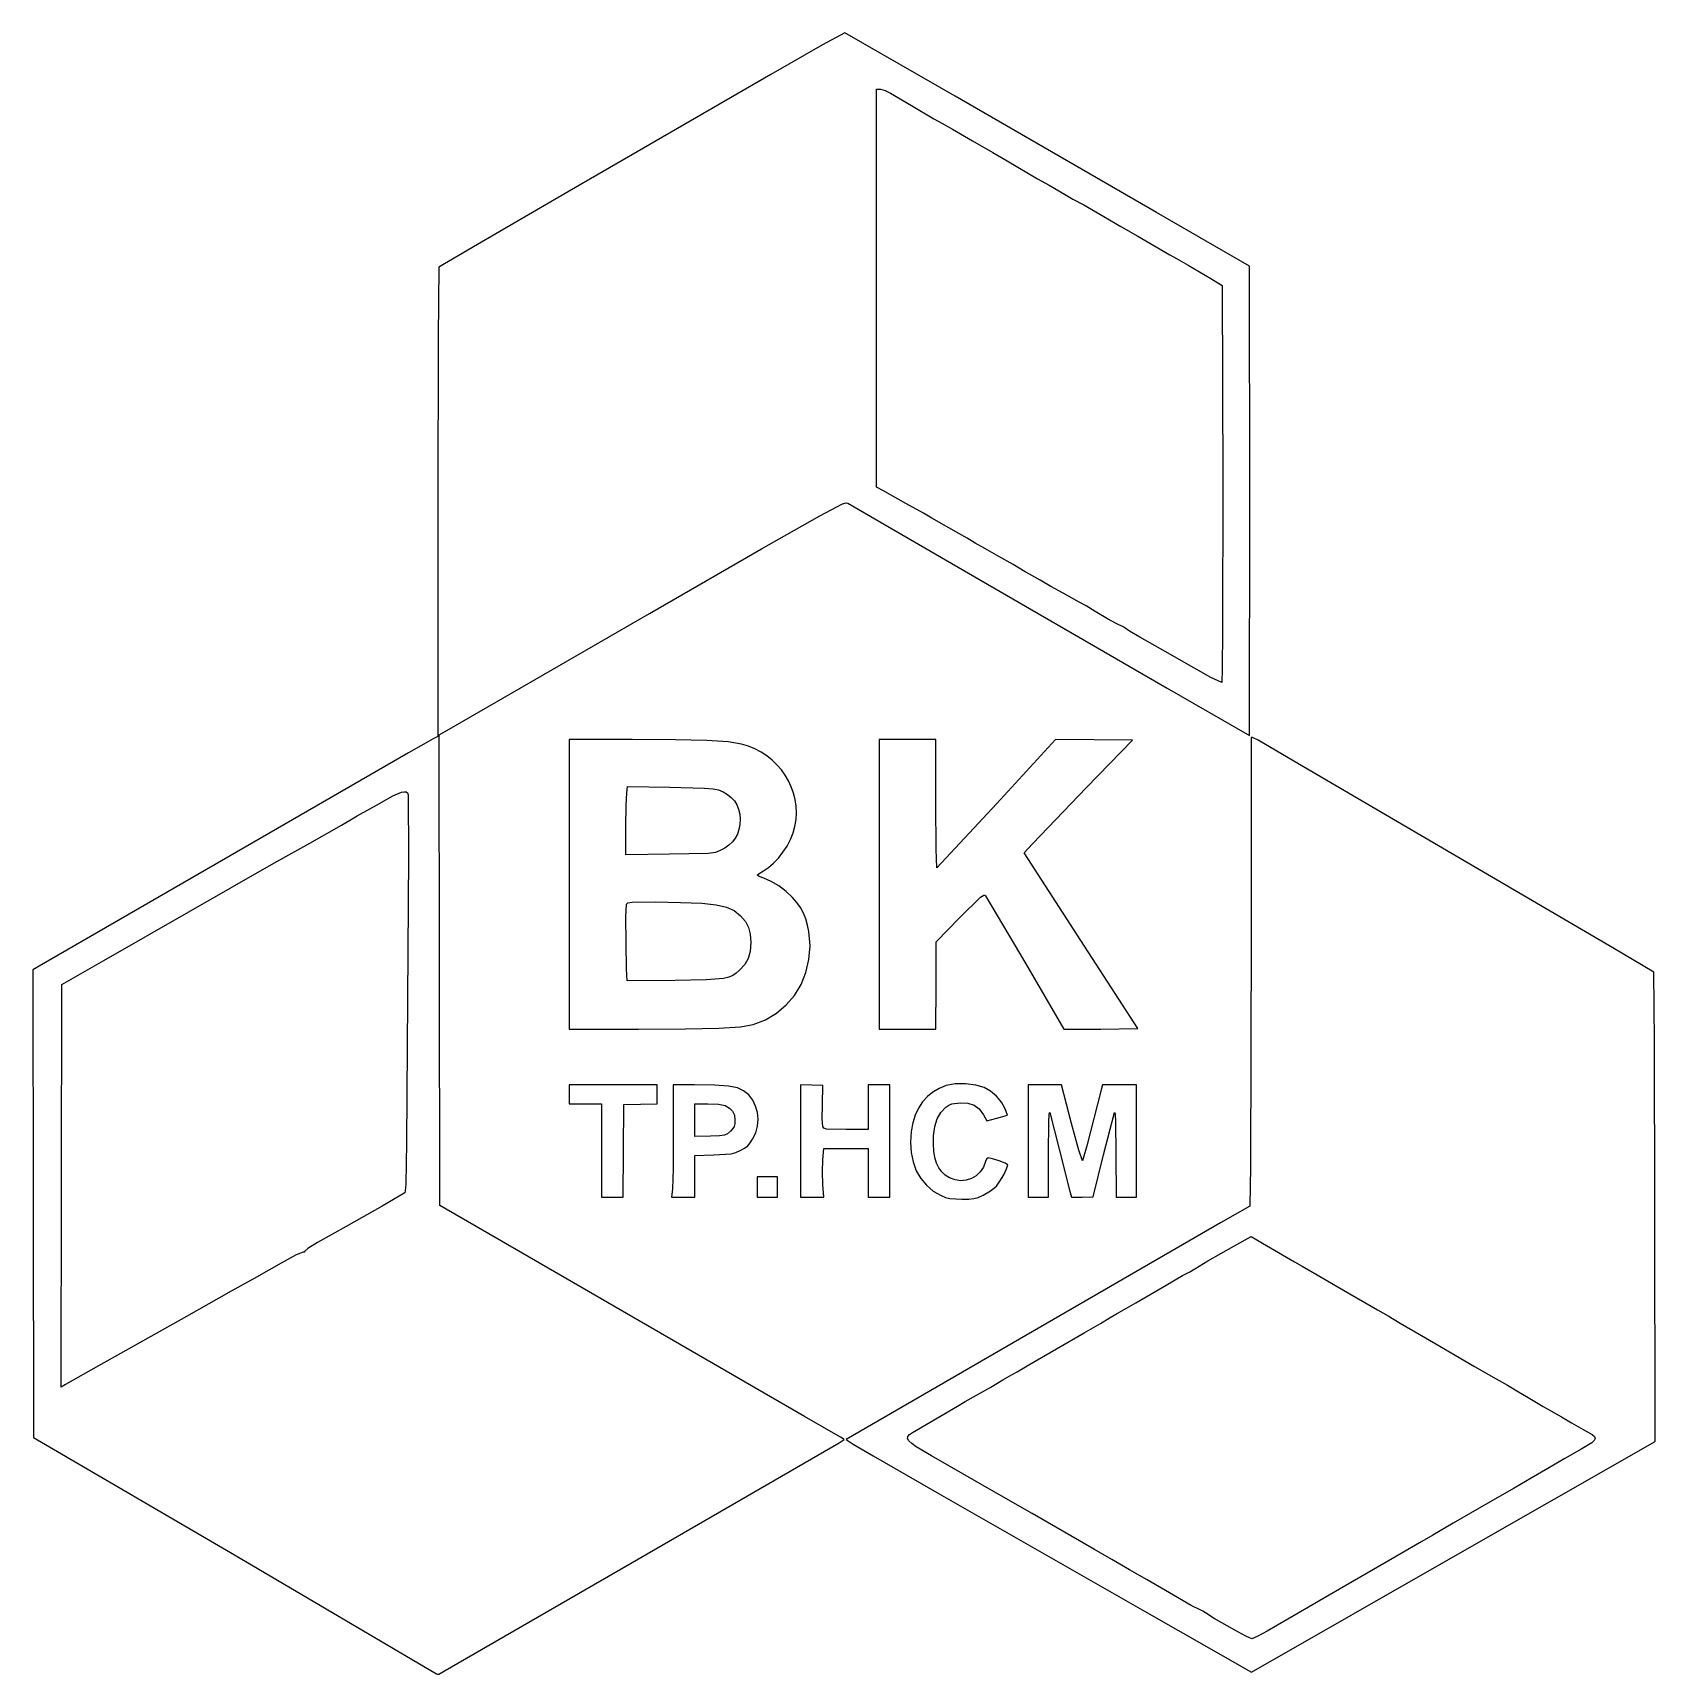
# Model space of a CAD drawing. Extents: x 1 to 423, y 1 to 428.
import ezdxf

# ---------------------------------------------------------------- set-up
doc = ezdxf.new("R2010")
doc.units = 0

msp = doc.modelspace()

# ---------------------------------------------------------------- linework, layer by layer
at = {"layer": 'Layer 1'}
for p, q in [((212.224895, 428.167669), (206.411202, 425.003735)), ((240.976302, 411.701403), (212.224895, 428.167669)), ((206.411202, 425.003735), (192.969566, 417.296109)), ((192.969566, 417.296109), (140.405644, 386.911693)), ((220.48625, 361.642205), (220.48625, 413.455768)), ((220.48625, 413.455768), (221.569278, 413.455768)), ((221.569278, 413.455768), (222.76621, 413.16649)), ((222.76621, 413.16649), (224.126919, 412.461287)), ((224.126919, 412.461287), (229.658478, 409.21961)), ((293.511296, 381.342387), (240.976302, 411.701403)), ((229.658478, 409.21961), (235.474729, 405.804366)), ((235.474729, 405.804366), (237.5092, 404.636318)), ((237.5092, 404.636318), (240.33601, 403.115139)), ((240.33601, 403.115139), (245.533488, 400.069607)), ((245.533488, 400.069607), (250.825158, 396.953871)), ((250.825158, 396.953871), (254.529327, 394.834734)), ((254.529327, 394.834734), (262.488351, 390.157956)), ((262.488351, 390.157956), (265.486964, 388.485788)), ((140.405644, 386.911693), (116.53567, 373.07036)), ((265.486964, 388.485788), (269.514278, 386.154279)), ((269.514278, 386.154279), (271.709616, 384.88075)), ((271.709616, 384.88075), (274.539953, 383.341932)), ((274.539953, 383.341932), (279.752954, 380.294989)), ((317.676589, 367.378728), (293.511296, 381.342387)), ((279.752954, 380.294989), (284.162679, 377.715829)), ((284.162679, 377.715829), (288.572404, 375.174063)), ((116.53567, 373.07036), (106.456053, 367.091919)), ((288.572404, 375.174063), (296.943826, 370.305021)), ((296.943826, 370.305021), (298.663971, 369.358518)), ((298.663971, 369.358518), (301.757835, 367.640136)), ((106.456053, 367.091919), (106.271506, 348.924955)), ((301.757835, 367.640136), (307.622416, 364.153631)), ((307.622416, 364.153631), (310.621029, 362.385508)), ((317.765842, 306.279695), (317.676589, 367.378728)), ((220.48625, 309.828994), (220.48625, 361.642205)), ((310.621029, 362.385508), (310.710282, 310.662256)), ((106.271506, 348.924955), (106.19147, 305.779456)), ((222.161946, 308.972449), (220.48625, 309.828994)), ((228.151763, 305.576256), (222.161946, 308.972449)), ((310.710282, 310.662256), (310.68766, 272.532422)), ((106.19147, 305.779456), (106.186178, 244.845876)), ((205.773511, 302.388157), (211.678094, 305.472368)), ((211.678094, 305.472368), (212.629091, 305.751557)), ((212.629091, 305.751557), (213.03452, 305.627408)), ((213.03452, 305.627408), (244.455751, 287.410305)), ((232.745638, 303.036254), (228.151763, 305.576256)), ((317.707633, 245.180662), (317.765842, 306.279695)), ((190.588992, 293.743128), (205.773511, 302.388157)), ((234.958262, 301.762725), (232.745638, 303.036254)), ((239.359873, 299.248124), (234.958262, 301.762725)), ((242.005708, 297.745995), (239.359873, 299.248124)), ((244.122376, 296.509861), (242.005708, 297.745995)), ((246.239044, 295.274432), (244.122376, 296.509861)), ((248.70849, 293.862615), (246.239044, 295.274432)), ((161.39276, 276.905635), (190.588992, 293.743128)), ((252.412659, 291.772052), (248.70849, 293.862615)), ((256.116828, 289.645154), (252.412659, 291.772052)), ((244.455751, 287.410305), (296.275312, 257.477445)), ((259.251261, 287.80965), (256.116828, 289.645154)), ((260.416486, 287.161244), (259.251261, 287.80965)), ((263.172388, 285.573743), (260.416486, 287.161244)), ((265.917706, 283.986242), (263.172388, 285.573743)), ((269.162206, 282.205771), (265.917706, 283.986242)), ((273.352856, 279.899309), (269.162206, 282.205771)), ((275.153787, 278.89248), (273.352856, 279.899309)), ((277.459897, 277.446796), (275.153787, 278.89248)), ((108.591771, 246.479943), (161.39276, 276.905635)), ((280.689932, 275.505459), (277.459897, 277.446796)), ((282.982989, 274.27885), (280.689932, 275.505459)), ((284.935263, 273.35025), (282.982989, 274.27885)), ((286.455736, 272.324812), (284.935263, 273.35025)), ((289.101571, 270.767298), (286.455736, 272.324812)), ((293.158518, 268.513752), (289.101571, 270.767298)), ((310.68766, 272.532422), (310.599206, 262.420184)), ((295.693933, 267.054309), (293.158518, 268.513752)), ((303.212691, 262.729604), (295.693933, 267.054309)), ((307.646625, 260.257115), (303.212691, 262.729604)), ((310.599206, 262.420184), (310.462632, 258.939004)), ((296.275312, 257.477445), (317.707633, 245.180662)), ((310.462632, 258.939004), (307.646625, 260.257115)), ((105.039649, 244.263792), (98.601451, 240.595959)), ((106.186178, 244.845876), (105.039649, 244.263792)), ((106.545659, 245.357051), (108.591771, 246.479943)), ((106.630678, 184.036121), (106.545659, 245.357051)), ((156.898015, 244.117036), (140.405644, 244.122328)), ((140.405644, 244.122328), (140.405644, 206.375082)), ((168.191608, 244.048675), (156.898015, 244.117036)), ((176.350812, 243.836313), (168.191608, 244.048675)), ((181.905323, 243.457132), (176.350812, 243.836313)), ((228.600144, 244.122328), (221.191806, 244.122328)), ((221.191806, 244.122328), (221.191806, 206.375082)), ((236.008482, 244.122328), (228.600144, 244.122328)), ((236.008482, 227.365373), (236.008482, 244.122328)), ((267.194057, 244.132911), (251.865853, 227.396065)), ((277.190375, 244.039425), (267.194057, 244.132911)), ((275.268087, 231.623051), (287.187045, 243.945939)), ((287.187045, 243.945939), (277.190375, 244.039425)), ((318.161306, 244.665606), (318.092161, 193.79008)), ((318.489296, 244.649979), (318.161306, 244.665606)), ((319.939351, 243.890509), (318.489296, 244.649979)), ((330.729375, 237.594877), (319.939351, 243.890509)), ((98.601451, 240.595959), (3.438527, 185.632088)), ((185.384839, 242.888311), (181.905323, 243.457132)), ((187.169512, 242.340123), (185.384839, 242.888311)), ((188.862619, 241.639447), (187.169512, 242.340123)), ((190.457608, 240.79638), (188.862619, 241.639447)), ((191.947926, 239.821022), (190.457608, 240.79638)), ((193.327023, 238.723469), (191.947926, 239.821022)), ((194.588345, 237.51382), (193.327023, 238.723469)), ((195.725341, 236.202173), (194.588345, 237.51382)), ((196.731458, 234.798626), (195.725341, 236.202173)), ((412.397482, 189.799455), (330.729375, 237.594877)), ((155.45339, 230.186891), (155.684459, 231.872465)), ((155.684459, 231.872465), (166.654091, 231.680201)), ((166.654091, 231.680201), (175.63648, 231.415)), ((175.63648, 231.415), (177.968756, 231.219329)), ((177.968756, 231.219329), (179.315294, 230.955595)), ((179.315294, 230.955595), (180.588226, 230.457176)), ((197.600145, 233.313277), (196.731458, 234.798626)), ((198.32485, 231.756225), (197.600145, 233.313277)), ((198.89902, 230.137567), (198.32485, 231.756225)), ((261.162259, 216.950308), (275.268087, 231.623051)), ((85.195887, 224.182257), (91.013902, 227.47544)), ((91.013902, 227.47544), (94.511927, 229.391983)), ((94.511927, 229.391983), (96.738166, 230.348817)), ((96.738166, 230.348817), (97.462608, 230.493821)), ((97.462608, 230.493821), (97.974994, 230.430672)), ((97.974994, 230.430672), (98.310623, 230.169962)), ((98.310623, 230.169962), (98.50479, 229.722283)), ((98.50479, 229.722283), (98.563704, 213.78342)), ((155.22232, 221.296886), (155.29023, 226.880259)), ((155.29023, 226.880259), (155.45339, 230.186891)), ((180.588226, 230.457176), (181.711334, 229.813972)), ((181.711334, 229.813972), (182.678892, 229.033664)), ((182.678892, 229.033664), (183.485174, 228.123934)), ((183.485174, 228.123934), (184.124453, 227.092462)), ((184.124453, 227.092462), (184.591006, 225.94693)), ((199.316103, 228.467402), (198.89902, 230.137567)), ((199.569547, 226.755827), (199.316103, 228.467402)), ((199.652801, 225.012941), (199.569547, 226.755827)), ((236.08627, 215.538182), (236.008482, 227.365373)), ((251.865853, 227.396065), (236.273065, 210.633818)), ((81.13894, 221.816881), (83.079219, 222.955648)), ((83.079219, 222.955648), (85.195887, 224.182257)), ((184.591006, 225.94693), (184.879105, 224.695019)), ((184.879105, 224.695019), (184.983025, 223.344409)), ((184.983025, 223.344409), (184.909373, 221.95239)), ((199.282528, 221.473628), (199.559312, 223.248842)), ((199.559312, 223.248842), (199.652801, 225.012941)), ((72.848657, 217.139397), (81.13894, 221.816881)), ((155.22232, 214.092101), (155.22232, 221.296886)), ((183.695958, 218.384792), (182.96633, 217.407424)), ((184.264141, 219.469878), (183.695958, 218.384792)), ((184.669179, 220.659978), (184.264141, 219.469878)), ((184.909373, 221.95239), (184.669179, 220.659978)), ((197.208948, 216.354706), (198.106482, 218.058185)), ((198.106482, 218.058185), (198.809456, 219.781079)), ((198.809456, 219.781079), (199.282528, 221.473628)), ((63.50004, 211.859016), (72.848657, 217.139397)), ((98.563704, 213.78342), (98.061833, 139.012873)), ((166.599411, 214.202167), (155.22232, 214.092101)), ((176.696755, 214.410042), (166.599411, 214.202167)), ((178.558502, 214.671969), (176.696755, 214.410042)), ((179.825763, 215.148671), (178.558502, 214.671969)), ((181.029533, 215.78666), (179.825763, 215.148671)), ((182.076955, 216.540479), (181.029533, 215.78666)), ((182.96633, 217.407424), (182.076955, 216.540479)), ((194.971571, 213.205021), (196.152197, 214.720398)), ((196.152197, 214.720398), (197.208948, 216.354706)), ((236.273065, 210.633818), (236.08627, 215.538182)), ((258.975741, 214.600101), (261.162259, 216.950308)), ((273.774072, 191.781714), (258.975741, 214.600101)), ((19.226401, 186.583883), (63.50004, 211.859016)), ((189.911289, 209.201583), (191.03987, 209.870054)), ((191.03987, 209.870054), (192.380065, 210.730091)), ((192.380065, 210.730091), (193.702413, 211.858333)), ((193.702413, 211.858333), (194.971571, 213.205021)), ((140.405644, 206.375082), (140.405644, 168.627836)), ((189.441786, 208.785261), (189.911289, 209.201583)), ((189.953446, 208.448138), (189.441786, 208.785261)), ((191.183451, 207.969991), (189.953446, 208.448138)), ((193.079462, 207.151728), (191.183451, 207.969991)), ((195.078693, 205.962552), (193.079462, 207.151728)), ((197.002585, 204.522088), (195.078693, 205.962552)), ((221.191806, 206.375082), (221.191806, 168.627836)), ((155.246678, 197.887249), (155.347203, 201.253098)), ((155.347203, 201.253098), (155.722047, 201.529015)), ((155.722047, 201.529015), (156.843644, 201.691425)), ((156.843644, 201.691425), (162.884305, 201.785793)), ((162.884305, 201.785793), (169.48196, 201.681238)), ((169.48196, 201.681238), (175.049855, 201.434073)), ((175.049855, 201.434073), (178.785548, 201.0496)), ((178.785548, 201.0496), (181.479807, 200.452469)), ((198.672575, 202.94996), (197.002585, 204.522088)), ((199.756307, 201.667184), (198.672575, 202.94996)), ((200.686568, 200.315624), (199.756307, 201.667184)), ((242.238541, 197.715088), (247.606676, 203.024)), ((247.606676, 203.024), (248.516711, 203.593058)), ((248.516711, 203.593058), (248.757242, 203.549072)), ((248.757242, 203.549072), (248.942029, 203.359536)), ((248.942029, 203.359536), (259.396605, 185.649375)), ((155.279602, 191.083699), (155.246678, 197.887249)), ((181.479807, 200.452469), (183.475367, 199.531751)), ((183.475367, 199.531751), (185.114964, 198.176521)), ((185.114964, 198.176521), (186.376718, 196.675164)), ((186.376718, 196.675164), (187.193708, 195.130812)), ((201.466124, 198.887583), (200.686568, 200.315624)), ((202.097741, 197.375362), (201.466124, 198.887583)), ((202.584184, 195.771266), (202.097741, 197.375362)), ((236.039526, 191.382017), (242.238541, 197.715088)), ((187.193708, 195.130812), (187.633137, 193.366592)), ((187.633137, 193.366592), (187.76221, 191.205628)), ((202.928219, 194.067595), (202.584184, 195.771266)), ((203.200128, 190.330739), (202.928219, 194.067595)), ((318.092161, 193.79008), (317.9574, 132.820869)), ((155.4048, 184.367396), (155.279602, 191.083699)), ((187.610174, 188.923998), (187.119007, 187.077111)), ((187.76221, 191.205628), (187.610174, 188.923998)), ((202.92942, 186.780909), (203.200128, 190.330739)), ((236.024004, 180.004927), (236.039526, 191.382017)), ((288.572404, 168.795758), (273.774072, 191.781714)), ((423.053141, 183.492137), (412.397482, 189.799455)), ((3.438527, 185.632088), (0.703439, 184.073868)), ((0.703439, 184.073868), (0.792692, 123.17486)), ((8.290283, 180.320663), (19.226401, 186.583883)), ((106.715345, 122.715543), (106.630678, 184.036121)), ((155.581095, 181.263286), (155.4048, 184.367396)), ((184.858141, 184.043176), (183.932544, 183.242284)), ((186.223425, 185.50387), (184.858141, 184.043176)), ((187.119007, 187.077111), (186.223425, 185.50387)), ((202.139694, 183.422496), (202.92942, 186.780909)), ((259.396605, 185.649375), (269.346003, 168.628189)), ((8.20103, 127.878096), (8.290283, 180.320663)), ((168.098717, 181.356066), (155.581095, 181.263286)), ((176.17342, 181.532196), (168.098717, 181.356066)), ((180.655409, 181.877957), (176.17342, 181.532196)), ((182.019206, 182.189825), (180.655409, 181.877957)), ((183.048908, 182.63455), (182.019206, 182.189825)), ((183.932544, 183.242284), (183.048908, 182.63455)), ((199.137581, 177.465366), (200.864548, 180.301862)), ((200.864548, 180.301862), (202.139694, 183.422496)), ((236.008482, 168.627836), (236.024004, 180.004927)), ((423.243245, 165.409222), (423.053141, 183.492137)), ((196.992389, 174.959367), (199.137581, 177.465366)), ((188.383452, 169.887959), (191.581727, 171.124304)), ((191.581727, 171.124304), (194.462572, 172.830227)), ((194.462572, 172.830227), (196.992389, 174.959367)), ((140.405644, 168.627836), (158.485516, 168.633128)), ((158.485516, 168.633128), (170.795727, 168.700607)), ((170.795727, 168.700607), (179.434709, 168.91341)), ((179.434709, 168.91341), (185.073579, 169.299779)), ((185.073579, 169.299779), (188.383452, 169.887959)), ((221.191806, 168.627836), (228.600144, 168.627836)), ((228.600144, 168.627836), (236.008482, 168.627836)), ((269.346003, 168.628189), (278.959204, 168.627836)), ((278.959204, 168.627836), (288.572404, 168.795758)), ((423.350533, 122.253051), (423.243245, 165.409222)), ((151.870929, 154.163938), (140.405644, 154.163938)), ((140.405644, 154.163938), (140.405644, 151.694492)), ((163.336214, 154.163938), (151.870929, 154.163938)), ((163.336214, 151.705428), (163.336214, 154.163938)), ((173.125803, 154.141713), (167.56955, 154.163938)), ((167.56955, 154.163938), (167.56955, 141.692177)), ((178.324913, 154.051611), (173.125803, 154.141713)), ((181.929908, 153.799518), (178.324913, 154.051611)), ((203.6411, 154.089855), (200.730682, 154.192513)), ((200.730682, 154.192513), (200.730682, 139.537762)), ((206.551519, 153.987549), (203.6411, 154.089855)), ((206.420638, 149.019729), (206.551519, 153.987549)), ((221.191806, 154.163938), (218.369582, 154.163938)), ((218.369582, 154.163938), (218.369582, 148.343101)), ((224.01403, 154.163938), (221.191806, 154.163938)), ((224.01403, 139.523651), (224.01403, 154.163938)), ((238.698061, 153.959327), (236.870077, 153.230335)), ((240.984289, 154.374133), (238.698061, 153.959327)), ((243.712404, 154.417629), (240.984289, 154.374133)), ((246.411878, 154.112471), (243.712404, 154.417629)), ((248.612182, 153.481313), (246.411878, 154.112471)), ((264.349961, 154.163938), (259.997386, 154.163938)), ((259.997386, 154.163938), (259.997386, 139.523651)), ((268.702536, 154.163938), (264.349961, 154.163938)), ((271.317326, 144.128109), (268.702536, 154.163938)), ((279.42734, 154.163938), (279.087262, 152.841021)), ((283.823659, 154.163938), (279.42734, 154.163938)), ((288.219626, 154.163938), (283.823659, 154.163938)), ((288.219626, 139.523651), (288.219626, 154.163938)), ((140.405644, 151.694492), (140.405644, 149.225046)), ((163.336214, 149.246918), (163.336214, 151.705428)), ((184.326814, 153.339727), (181.929908, 153.799518)), ((185.901659, 152.626531), (184.326814, 153.339727)), ((187.217172, 151.526214), (185.901659, 152.626531)), ((188.261049, 150.178296), (187.217172, 151.526214)), ((189.023095, 148.637762), (188.261049, 150.178296)), ((232.528944, 149.686965), (231.478522, 148.074256)), ((233.780814, 151.08799), (232.528944, 149.686965)), ((235.229427, 152.271168), (233.780814, 151.08799)), ((236.870077, 153.230335), (235.229427, 152.271168)), ((250.230948, 152.535664), (248.612182, 153.481313)), ((251.767693, 151.205409), (250.230948, 152.535664)), ((253.088934, 149.626513), (251.767693, 151.205409)), ((279.087262, 152.841021), (275.312802, 138.29691)), ((140.405644, 149.225046), (144.63898, 149.225046)), ((144.63898, 149.225046), (148.872316, 149.225046)), ((148.872316, 149.225046), (148.872316, 137.054205)), ((154.600372, 136.966011), (154.693153, 149.048657)), ((154.693153, 149.048657), (159.014683, 149.147788)), ((159.014683, 149.147788), (163.336214, 149.246918)), ((173.213998, 144.961371), (173.213998, 149.225046)), ((173.213998, 149.225046), (176.576678, 149.225046)), ((176.576678, 149.225046), (179.334035, 149.094474)), ((179.334035, 149.094474), (181.074597, 148.744562)), ((181.074597, 148.744562), (182.248753, 148.099761)), ((182.248753, 148.099761), (183.037807, 147.294027)), ((183.037807, 147.294027), (183.481844, 146.267763)), ((183.481844, 146.267763), (183.620949, 144.961371)), ((189.493115, 146.959594), (189.023095, 148.637762)), ((189.660915, 145.198777), (189.493115, 146.959594)), ((206.399736, 145.286368), (206.420638, 149.019729)), ((218.369582, 148.343101), (218.369582, 142.522264)), ((230.634251, 146.256028), (230.000837, 144.238444)), ((231.478522, 148.074256), (230.634251, 146.256028)), ((236.298686, 145.332449), (237.252129, 146.973126)), ((237.252129, 146.973126), (238.585878, 148.314526)), ((238.585878, 148.314526), (239.363489, 148.86669)), ((239.363489, 148.86669), (240.114112, 149.207054)), ((240.114112, 149.207054), (242.290047, 149.493157)), ((242.290047, 149.493157), (244.32341, 149.397075)), ((244.32341, 149.397075), (245.963568, 148.868961)), ((245.963568, 148.868961), (247.283383, 147.871277)), ((247.283383, 147.871277), (248.355712, 146.366486)), ((248.355712, 146.366486), (249.237657, 144.761346)), ((249.237657, 144.761346), (251.879964, 145.431624)), ((251.879964, 145.431624), (254.643274, 146.222905)), ((254.061191, 147.934937), (253.088934, 149.626513)), ((254.643274, 146.222905), (254.061191, 147.934937)), ((265.415483, 144.444463), (265.521256, 146.45737)), ((265.521256, 146.45737), (265.586145, 146.894101)), ((265.586145, 146.894101), (265.658415, 146.931989)), ((265.658415, 146.931989), (268.121511, 137.406983)), ((279.644739, 135.926109), (282.552953, 146.931989)), ((282.552953, 146.931989), (282.627577, 146.901842)), ((282.627577, 146.901842), (282.69407, 146.479347)), ((282.69407, 146.479347), (282.801353, 144.496983)), ((167.56955, 141.692177), (167.503007, 132.246767)), ((173.213998, 140.697696), (173.213998, 144.961371)), ((181.738823, 141.420571), (180.951213, 141.065026)), ((182.468423, 142.087994), (181.738823, 141.420571)), ((183.064629, 142.74641), (182.468423, 142.087994)), ((183.414574, 143.342914), (183.064629, 142.74641)), ((183.579575, 144.030302), (183.414574, 143.342914)), ((183.620949, 144.961371), (183.579575, 144.030302)), ((188.249044, 139.970268), (189.049074, 141.64913)), ((189.049074, 141.64913), (189.516299, 143.410294)), ((189.516299, 143.410294), (189.660915, 145.198777)), ((206.532822, 143.287087), (206.399736, 145.286368)), ((206.78346, 142.853853), (206.532822, 143.287087)), ((207.527479, 142.625804), (206.78346, 142.853853)), ((212.572381, 142.522264), (207.527479, 142.625804)), ((218.369582, 142.522264), (212.572381, 142.522264)), ((229.582984, 142.027669), (229.381012, 139.211458)), ((230.000837, 144.238444), (229.582984, 142.027669)), ((235.395001, 140.830341), (235.69112, 143.311765)), ((235.69112, 143.311765), (236.298686, 145.332449)), ((265.313045, 136.260455), (265.415483, 144.444463)), ((273.230442, 137.112546), (271.317326, 144.128109)), ((282.801353, 144.496983), (282.903967, 136.260455)), ((98.061833, 139.012873), (97.868726, 128.28781)), ((148.872316, 137.054205), (148.872316, 124.883364)), ((154.507592, 124.883364), (154.600372, 136.966011)), ((177.264948, 140.81623), (173.213998, 140.697696)), ((179.621339, 140.903024), (177.264948, 140.81623)), ((180.951213, 141.065026), (179.621339, 140.903024)), ((183.906842, 136.537677), (185.136483, 137.105005)), ((185.136483, 137.105005), (186.168177, 137.69022)), ((186.168177, 137.69022), (186.961448, 138.298982)), ((186.961448, 138.298982), (187.620377, 139.027072)), ((187.620377, 139.027072), (188.249044, 139.970268)), ((200.730682, 139.537762), (200.730682, 124.883364)), ((206.541288, 134.583348), (206.791408, 137.583372)), ((206.791408, 137.583372), (212.580495, 137.583372)), ((212.580495, 137.583372), (218.369582, 137.583372)), ((218.369582, 137.583372), (218.369582, 131.233368)), ((224.01403, 124.883364), (224.01403, 139.523651)), ((229.381012, 139.211458), (229.538771, 136.550322)), ((235.350852, 138.748193), (235.395001, 140.830341)), ((235.462894, 136.881564), (235.350852, 138.748193)), ((235.733133, 135.225148), (235.462894, 136.881564)), ((259.997386, 139.523651), (259.997386, 124.883364)), ((268.121511, 137.406983), (270.799801, 126.735449)), ((274.158248, 134.33852), (273.230442, 137.112546)), ((275.312802, 138.29691), (274.158248, 134.33852)), ((288.219626, 124.883364), (288.219626, 139.523651)), ((173.213998, 135.720704), (178.169118, 135.898857)), ((173.213998, 130.302034), (173.213998, 135.720704)), ((178.169118, 135.898857), (182.67621, 136.206524)), ((182.67621, 136.206524), (183.906842, 136.537677)), ((206.438674, 131.480577), (206.541288, 134.583348)), ((229.538771, 136.550322), (230.044084, 134.070451)), ((230.044084, 134.070451), (230.884778, 131.798033)), ((236.163572, 133.773634), (235.733133, 135.225148)), ((236.756218, 132.521716), (236.163572, 133.773634)), ((248.368609, 132.703278), (247.552359, 131.477711)), ((248.901812, 134.143787), (248.368609, 132.703278)), ((249.201806, 134.828881), (248.901812, 134.143787)), ((249.591493, 135.113926), (249.201806, 134.828881)), ((250.778437, 134.882355), (249.591493, 135.113926)), ((252.493357, 134.349059), (250.778437, 134.882355)), ((254.035901, 133.756166), (252.493357, 134.349059)), ((254.705716, 133.345803), (254.035901, 133.756166)), ((254.402856, 132.288141), (254.705716, 133.345803)), ((265.289056, 124.883364), (265.313045, 136.260455)), ((276.93073, 125.000134), (279.644739, 135.926109)), ((282.903967, 136.260455), (282.927956, 124.883364)), ((317.9574, 132.820869), (317.7542, 122.590307)), ((97.868726, 128.28781), (97.753653, 126.545489)), ((167.503007, 132.246767), (167.343067, 127.05189)), ((173.213998, 124.883364), (173.213998, 130.302034)), ((192.087621, 130.175034), (189.441786, 130.175034)), ((189.441786, 130.175034), (189.441786, 127.529199)), ((194.733456, 130.175034), (192.087621, 130.175034)), ((194.733456, 127.529199), (194.733456, 130.175034)), ((206.5427, 128.233344), (206.438674, 131.480577)), ((218.369582, 131.233368), (218.369582, 124.883364)), ((230.884778, 131.798033), (232.048678, 129.75926)), ((232.048678, 129.75926), (233.523607, 127.980319)), ((237.513075, 131.464085), (236.756218, 132.521716)), ((238.436148, 130.595432), (237.513075, 131.464085)), ((239.527443, 129.910451), (238.436148, 130.595432)), ((240.985762, 129.369228), (239.527443, 129.910451)), ((242.462809, 129.179274), (240.985762, 129.369228)), ((243.908288, 129.317866), (242.462809, 129.179274)), ((245.271903, 129.762284), (243.908288, 129.317866)), ((246.503359, 130.489806), (245.271903, 129.762284)), ((247.552359, 131.477711), (246.503359, 130.489806)), ((251.750142, 127.79978), (252.688796, 129.071754)), ((252.688796, 129.071754), (253.651792, 130.715666)), ((253.651792, 130.715666), (254.402856, 132.288141)), ((8.111425, 75.43553), (8.20103, 127.878096)), ((97.613673, 126.056704), (91.72228, 122.573374)), ((97.753653, 126.545489), (97.613673, 126.056704)), ((148.872316, 124.883364), (151.689954, 124.883364)), ((151.689954, 124.883364), (154.507592, 124.883364)), ((167.343067, 127.05189), (167.11623, 124.883364)), ((167.11623, 124.883364), (170.165291, 124.883364)), ((170.165291, 124.883364), (173.213998, 124.883364)), ((189.441786, 127.529199), (189.441786, 124.883364)), ((189.441786, 124.883364), (192.087621, 124.883364)), ((192.087621, 124.883364), (194.733456, 124.883364)), ((194.733456, 124.883364), (194.733456, 127.529199)), ((200.730682, 124.883364), (203.762103, 124.883364)), ((203.762103, 124.883364), (206.793877, 124.883364)), ((206.793877, 124.883364), (206.5427, 128.233344)), ((218.369582, 124.883364), (221.191806, 124.883364)), ((221.191806, 124.883364), (224.01403, 124.883364)), ((233.523607, 127.980319), (235.297392, 126.487402)), ((235.297392, 126.487402), (237.357858, 125.306698)), ((237.357858, 125.306698), (238.512919, 124.828959)), ((238.512919, 124.828959), (239.602761, 124.546814)), ((239.602761, 124.546814), (242.711264, 124.373247)), ((242.711264, 124.373247), (244.553278, 124.401122)), ((244.553278, 124.401122), (245.869465, 124.537509)), ((245.869465, 124.537509), (246.996673, 124.843296)), ((246.996673, 124.843296), (248.271751, 125.37937)), ((248.271751, 125.37937), (250.211368, 126.506363)), ((250.211368, 126.506363), (251.750142, 127.79978)), ((259.997386, 124.883364), (262.643221, 124.883364)), ((262.643221, 124.883364), (265.289056, 124.883364)), ((270.799801, 126.735449), (271.336376, 124.883364)), ((271.336376, 124.883364), (274.133553, 124.883364)), ((274.133553, 124.883364), (276.93073, 125.000134)), ((282.927956, 124.883364), (285.573791, 124.883364)), ((285.573791, 124.883364), (288.219626, 124.883364)), ((0.792692, 123.17486), (0.881945, 62.276205)), ((91.72228, 122.573374), (82.373663, 117.299695)), ((117.827852, 116.271347), (106.715345, 122.715543)), ((317.7542, 122.590307), (310.130668, 118.200338)), ((423.398864, 61.24186), (423.350533, 122.253051)), ((82.373663, 117.299695), (74.884539, 113.064243)), ((201.789016, 67.800709), (117.827852, 116.271347)), ((310.130668, 118.200338), (212.638703, 61.790077)), ((72.391016, 111.5413), (71.463298, 110.730616)), ((74.884539, 113.064243), (72.391016, 111.5413)), ((306.845952, 108.286217), (313.615761, 112.130087)), ((313.615761, 112.130087), (318.106625, 114.652802)), ((318.106625, 114.652802), (322.1671, 112.344223)), ((322.1671, 112.344223), (329.401166, 108.050209)), ((65.433263, 107.743998), (58.384759, 103.738203)), ((69.3024, 109.839455), (65.433263, 107.743998)), ((71.18425, 110.606438), (69.3024, 109.839455)), ((71.458579, 110.569176), (71.18425, 110.606438)), ((71.463298, 110.730616), (71.458579, 110.569176)), ((303.440233, 106.222466), (306.845952, 108.286217)), ((329.401166, 108.050209), (331.440575, 106.891686)), ((331.440575, 106.891686), (335.338772, 104.686824)), ((58.384759, 103.738203), (52.387533, 100.379757)), ((295.980742, 101.961613), (300.245122, 104.479743)), ((300.245122, 104.479743), (302.130721, 105.480574)), ((302.130721, 105.480574), (303.440233, 106.222466)), ((335.338772, 104.686824), (340.530959, 101.647288)), ((52.387533, 100.379757), (40.745859, 93.838547)), ((288.069695, 97.36668), (290.767741, 98.905498)), ((290.767741, 98.905498), (295.980742, 101.961613)), ((340.530959, 101.647288), (351.01411, 95.583034)), ((281.403955, 93.543978), (283.086001, 94.544456)), ((283.086001, 94.544456), (285.616124, 95.955568)), ((285.616124, 95.955568), (288.069695, 97.36668)), ((351.01411, 95.583034), (353.836334, 93.972956)), ((40.745859, 93.838547), (29.280574, 87.409168)), ((274.637673, 89.599214), (278.871009, 92.003749)), ((278.871009, 92.003749), (281.403955, 93.543978)), ((353.836334, 93.972956), (356.97253, 92.113463)), ((356.97253, 92.113463), (362.479395, 88.866847)), ((29.280574, 87.409168), (17.815289, 80.979436)), ((260.228808, 81.263775), (274.637673, 89.599214)), ((362.479395, 88.866847), (368.300232, 85.510164)), ((368.300232, 85.510164), (371.298845, 83.762502)), ((257.175868, 79.375355), (260.228808, 81.263775)), ((371.298845, 83.762502), (376.36262, 80.834797)), ((17.815289, 80.979436), (9.259364, 76.133678)), ((250.295991, 75.432355), (253.437479, 77.325715)), ((253.437479, 77.325715), (255.852597, 78.669446)), ((255.852597, 78.669446), (257.175868, 79.375355)), ((376.36262, 80.834797), (382.007068, 77.53597)), ((382.007068, 77.53597), (384.880798, 75.96505)), ((9.259364, 76.133678), (8.111425, 75.43553)), ((243.623195, 71.642814), (250.295991, 75.432355)), ((384.880798, 75.96505), (387.810267, 74.171879)), ((387.810267, 74.171879), (390.279713, 72.673984)), ((229.901189, 63.606178), (241.65293, 70.465946)), ((241.65293, 70.465946), (243.623195, 71.642814)), ((390.279713, 72.673984), (394.229415, 70.40421)), ((394.229415, 70.40421), (398.991918, 67.652189)), ((211.101297, 62.421197), (201.789016, 67.800709)), ((398.991918, 67.652189), (401.637753, 66.131363)), ((401.637753, 66.131363), (404.636366, 64.404515)), ((404.636366, 64.404515), (407.008682, 63.048739)), ((0.881945, 62.276205), (53.219384, 31.699525)), ((159.102878, 31.062408), (210.748519, 60.944115)), ((210.748519, 60.944115), (212.123648, 61.810538)), ((212.123648, 61.810538), (211.101297, 62.421197)), ((212.638703, 61.790077), (214.464137, 60.590511)), ((214.464137, 60.590511), (219.628779, 57.518288)), ((228.630599, 62.018125), (228.710712, 62.549768)), ((228.942471, 61.424467), (228.630599, 62.018125)), ((228.710712, 62.549768), (229.146384, 63.064188)), ((229.682753, 60.723999), (228.942471, 61.424467)), ((229.146384, 63.064188), (229.901189, 63.606178)), ((230.887871, 59.871929), (229.682753, 60.723999)), ((234.838317, 57.53381), (230.887871, 59.871929)), ((370.807072, 31.202108), (423.398864, 61.24186)), ((406.859711, 60.912261), (404.283588, 59.346737)), ((407.517222, 61.497125), (406.859711, 60.912261)), ((407.008682, 63.048739), (407.588281, 62.516313)), ((407.758936, 62.015458), (407.517222, 61.497125)), ((407.588281, 62.516313), (407.758936, 62.015458)), ((219.628779, 57.518288), (236.803996, 47.616163)), ((239.536262, 54.8467), (234.838317, 57.53381)), ((399.873863, 56.79721), (395.464138, 54.240628)), ((404.283588, 59.346737), (399.873863, 56.79721)), ((249.943213, 48.865349), (239.536262, 54.8467)), ((391.054413, 51.677343), (386.644688, 49.126052)), ((395.464138, 54.240628), (391.054413, 51.677343)), ((236.803996, 47.616163), (289.723871, 17.433535)), ((261.05572, 42.505115), (249.943213, 48.865349)), ((386.644688, 49.126052), (379.765517, 45.159769)), ((379.765517, 45.159769), (370.769678, 39.951355)), ((277.283508, 33.158262), (261.05572, 42.505115)), ((370.769678, 39.951355), (365.478008, 36.869486)), ((361.950228, 34.838896), (357.187725, 32.096047)), ((365.478008, 36.869486), (361.950228, 34.838896)), ((53.219384, 31.699525), (105.917008, 0.763011)), ((107.554604, 1.224797), (159.102878, 31.062408)), ((281.869622, 30.515249), (277.283508, 33.158262)), ((286.455736, 27.869414), (281.869622, 30.515249)), ((318.215281, 1.162356), (370.807072, 31.202108)), ((357.187725, 32.096047), (341.136326, 22.759425)), ((291.04185, 25.224637), (286.455736, 27.869414)), ((296.862687, 21.878185), (291.04185, 25.224637)), ((302.507135, 18.580064), (296.862687, 21.878185)), ((341.136326, 22.759425), (322.33855, 11.879751)), ((289.723871, 17.433535), (318.215281, 1.162356)), ((305.01715, 17.287132), (302.507135, 18.580064)), ((305.542437, 17.091693), (305.01715, 17.287132)), ((306.252932, 16.623204), (305.542437, 17.091693)), ((308.505419, 15.172228), (306.252932, 16.623204)), ((313.846125, 12.130929), (308.505419, 15.172228)), ((316.784987, 10.539592), (313.846125, 12.130929)), ((318.331345, 9.877736), (316.784987, 10.539592)), ((319.737386, 10.465861), (318.331345, 9.877736)), ((322.33855, 11.879751), (319.737386, 10.465861)), ((105.917008, 0.763011), (106.153981, 0.653247)), ((106.153981, 0.653247), (106.501782, 0.692411)), ((106.501782, 0.692411), (107.554604, 1.224797))]:
    msp.add_line(p, q, dxfattribs=at)

doc.saveas('drawing.dxf')
